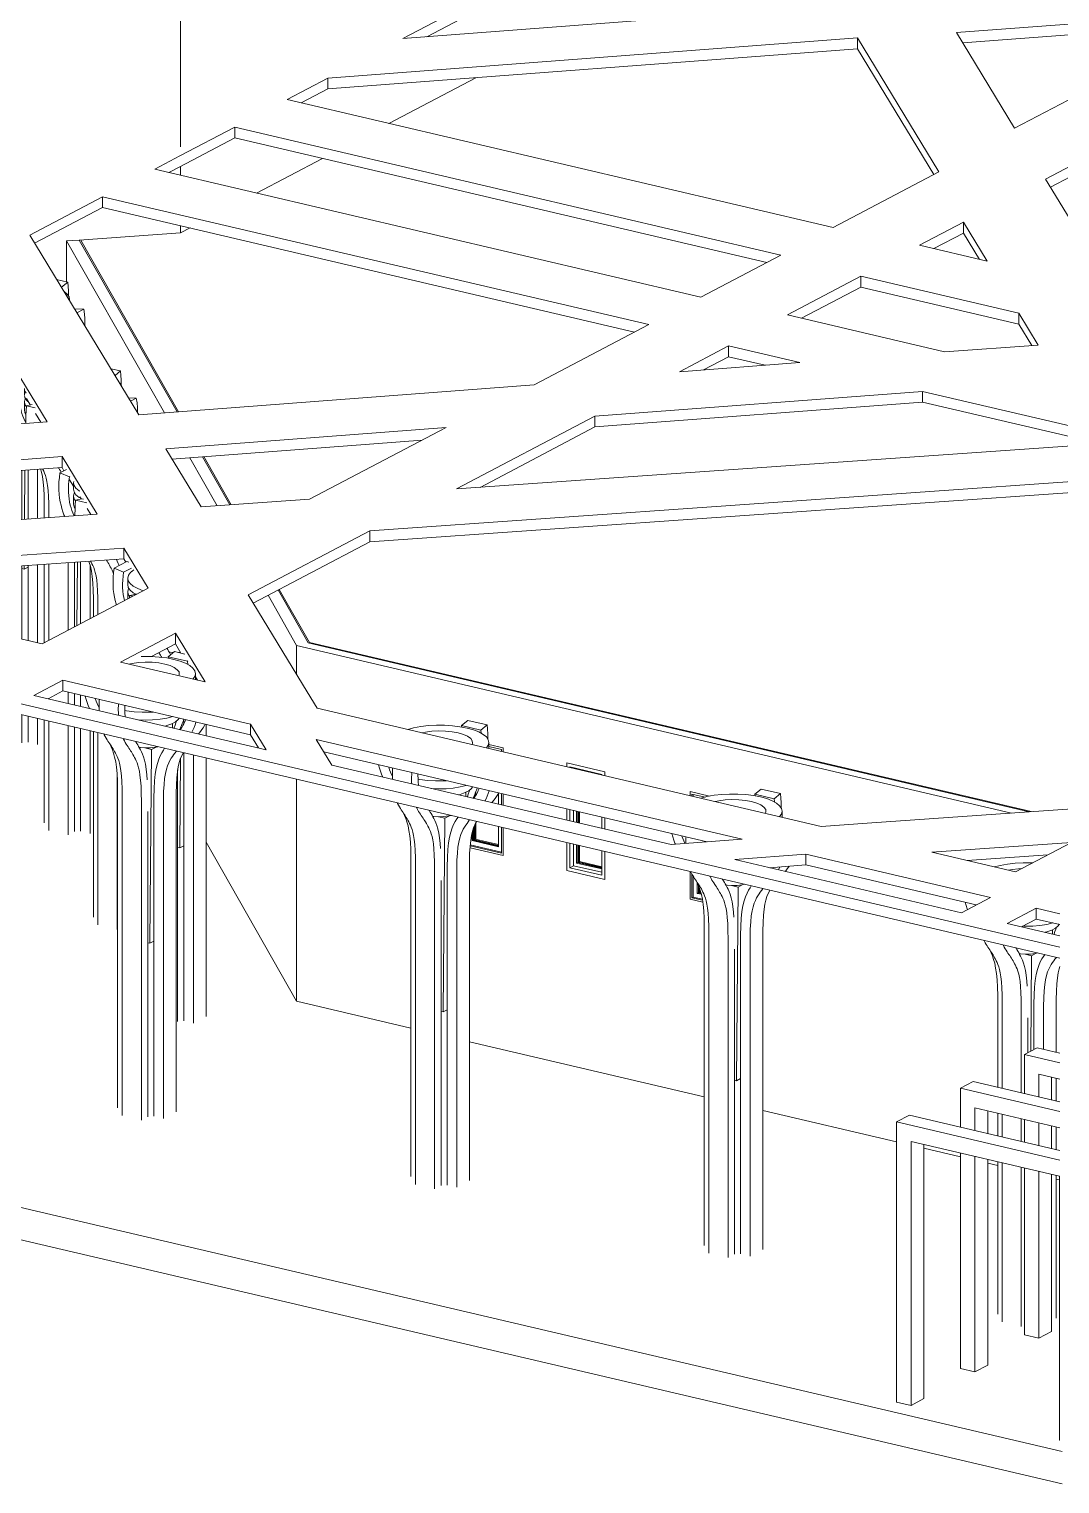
# Model space of a CAD drawing. Header units: millimetres. Extents: x -48833 to 51386, y -17441 to 31409.
# Drawn here: x 18722 to 27674, y -17422 to -4783 of the extents above; entities that cross this region are included whole.
import ezdxf

# ---------------------------------------------------------------- set-up
doc = ezdxf.new("R2010")
doc.units = ezdxf.units.MM
for name, color, linetype, lineweight in [('A-FLOR', 192, 'Continuous', 9), ('A-GENM', 13, 'Continuous', 9), ('A-GLAZ', 151, 'Continuous', 9), ('A-WALL', 113, 'Continuous', 9), ('I-WALL', 2, 'Continuous', 9)]:
    doc.layers.add(name, color=color, linetype=linetype, lineweight=lineweight)

# ---------------------------------------------------------------- blocks, each defined once
blk = doc.blocks.new('M_Fixed - wc-202019-3D 3')
at = {"layer": 'A-GLAZ'}
for p, q in [((24631, -11447), (24462, -11407)), ((24462, -11407), (24462, -11442)), ((24478, -11445), (24478, -11429)), ((24478, -11429), (24592, -11455)), ((24488, -11431), (24488, -11448)), ((24462, -12101), (24462, -12343)), ((24478, -12329), (24478, -12123)), ((24488, -12141), (24488, -12324)), ((24525, -12291), (24525, -12201)), ((24534, -12221), (24534, -12286)), ((24541, -12283), (24541, -12237)), ((24462, -12343), (24573, -12369)), ((24488, -12324), (24478, -12329)), ((24570, -12351), (24478, -12329)), ((24488, -12324), (24569, -12343)), ((24534, -12286), (24525, -12291)), ((24560, -12299), (24525, -12291)), ((24549, -12278), (24534, -12286)), ((24541, -12283), (24534, -12286)), ((24534, -12286), (24558, -12292)), ((24556, -12287), (24541, -12283)), ((24549, -12263), (24549, -12278)), ((24549, -12278), (24554, -12279))]:
    blk.add_line(p, q, dxfattribs=at)
blk = doc.blocks.new('M_Fixed - wc-V4-3D 3')
at = {"layer": 'A-GLAZ'}
for p, q in [((23391, -11156), (23391, -11191)), ((23723, -11234), (23391, -11156)), ((23417, -11192), (23697, -11258)), ((23417, -11197), (23417, -11192)), ((23451, -11200), (23451, -11205)), ((23477, -11209), (23697, -11261)), ((23477, -11211), (23477, -11209)), ((23486, -11212), (23486, -11213)), ((23492, -11214), (23492, -11213)), ((23501, -11215), (23501, -11217)), ((23723, -11269), (23723, -11234)), ((23697, -11258), (23697, -11262)), ((23391, -11558), (23391, -11655)), ((23417, -11661), (23417, -11564)), ((23451, -11572), (23451, -11669)), ((23477, -11675), (23477, -11578)), ((23486, -11580), (23486, -11678)), ((23492, -11679), (23492, -11581)), ((23501, -11584), (23501, -11681)), ((23697, -11629), (23697, -11727)), ((23723, -11733), (23723, -11636)), ((23391, -11850), (23391, -12092)), ((23417, -12069), (23417, -11856)), ((23451, -11864), (23451, -12051)), ((23477, -12028), (23477, -11870)), ((23486, -11872), (23486, -12023)), ((23492, -12020), (23492, -11874)), ((23501, -11876), (23501, -12015)), ((23697, -11922), (23697, -12134)), ((23723, -12170), (23723, -11928)), ((23391, -12092), (23723, -12170)), ((23417, -12069), (23451, -12051)), ((23697, -12134), (23417, -12069)), ((23451, -12051), (23697, -12108)), ((23477, -12028), (23486, -12023)), ((23697, -12079), (23477, -12028)), ((23486, -12023), (23501, -12015)), ((23486, -12023), (23492, -12020)), ((23486, -12023), (23697, -12073)), ((23697, -12067), (23492, -12020)), ((23501, -12015), (23697, -12061))]:
    blk.add_line(p, q, dxfattribs=at)
blk = doc.blocks.new('M_Fixed - wc-202076-3D 3')
at = {"layer": 'A-GLAZ'}
for p, q in [((22840, -11027), (22715, -10998)), ((22715, -11015), (22824, -11041)), ((22824, -11041), (22824, -11058)), ((22840, -11062), (22840, -11027)), ((22586, -11461), (22586, -11448)), ((22595, -11424), (22595, -11449)), ((22603, -11403), (22603, -11436)), ((22798, -11420), (22798, -11516)), ((22824, -11425), (22824, -11522)), ((22840, -11526), (22840, -11429)), ((22579, -11732), (22579, -11828)), ((22586, -11825), (22586, -11713)), ((22595, -11692), (22595, -11820)), ((22603, -11677), (22603, -11822)), ((22798, -11711), (22798, -11886)), ((22824, -11717), (22824, -11942)), ((22840, -11963), (22840, -11721)), ((22824, -11942), (22552, -11878)), ((22553, -11870), (22824, -11934)), ((22570, -11833), (22570, -11763)), ((22570, -11833), (22579, -11828)), ((22798, -11886), (22570, -11833)), ((22579, -11828), (22595, -11820)), ((22579, -11828), (22586, -11825)), ((22579, -11828), (22798, -11880)), ((22798, -11875), (22586, -11825)), ((22595, -11820), (22798, -11868)), ((22551, -11896), (22840, -11963))]:
    blk.add_line(p, q, dxfattribs=at)
blk = doc.blocks.new('Family1 - Family1-218933-3D 3')
at = {"layer": 'A-GENM'}
for p, q in [((21968, -4865), (24963, -3289)), ((24963, -3383), (22176, -4850)), ((25746, -4579), (21968, -4865)), ((26776, -4813), (28338, -4694)), ((28338, -4788), (26831, -4902)), ((21317, -5208), (25916, -4859)), ((25916, -4859), (26623, -6023)), ((25916, -4953), (25916, -4859)), ((27281, -5644), (26776, -4813)), ((25916, -4953), (21317, -5302)), ((26580, -6046), (25916, -4953)), ((28510, -4997), (27281, -5644)), ((20962, -5395), (21317, -5208)), ((21317, -5302), (21085, -5424)), ((21317, -5302), (21317, -5208)), ((25704, -6507), (20962, -5395)), ((27549, -6086), (28765, -5445)), ((28765, -5539), (27592, -6156)), ((20032, -5885), (20509, -5634)), ((20509, -5634), (25251, -6746)), ((20509, -5728), (20509, -5634)), ((20509, -5728), (20032, -5978)), ((25128, -6810), (20509, -5728)), ((19813, -6000), (20032, -5885)), ((24556, -7112), (19813, -6000)), ((20032, -5978), (19936, -6029)), ((26623, -6023), (25704, -6507)), ((28056, -6919), (27549, -6086)), ((18727, -6572), (19360, -6239)), ((19360, -6239), (24103, -7350)), ((19360, -6332), (19360, -6239)), ((19360, -6332), (18770, -6643)), ((23980, -7415), (19360, -6332)), ((19676, -8134), (18727, -6572)), ((26456, -6661), (26836, -6461)), ((26836, -6555), (26579, -6690)), ((26836, -6461), (27041, -6798)), ((26836, -6555), (26836, -6461)), ((26975, -6783), (26836, -6555)), ((27041, -6798), (26456, -6661)), ((25251, -6746), (24556, -7112)), ((18094, -6905), (18878, -8195)), ((25307, -7266), (25945, -6930)), ((25945, -6930), (27316, -7252)), ((25945, -7024), (25945, -6930)), ((25945, -7024), (25430, -7295)), ((27316, -7345), (25945, -7024)), ((26671, -7586), (25307, -7266)), ((27316, -7252), (27484, -7529)), ((27316, -7345), (27316, -7252)), ((24103, -7350), (23109, -7874)), ((27430, -7532), (27316, -7345)), ((24371, -7759), (24796, -7535)), ((24796, -7535), (25415, -7680)), ((24796, -7629), (24796, -7535)), ((27484, -7529), (26671, -7586)), ((5652, -7598), (27674, -12760)), ((27674, -12854), (5652, -7692)), ((25415, -7680), (24371, -7759)), ((24796, -7629), (24578, -7743)), ((25113, -7703), (24796, -7629)), ((23109, -7874), (19676, -8134)), ((23636, -8146), (26481, -7930)), ((26481, -7930), (27935, -8271)), ((26481, -8023), (26481, -7930)), ((18732, -8048), (18698, -7992)), ((26481, -8023), (23636, -8239)), ((27935, -8364), (26481, -8023)), ((18878, -8195), (15100, -8481)), ((18823, -8199), (18778, -8123)), ((22435, -8778), (23636, -8146)), ((23636, -8239), (23636, -8146)), ((19908, -8429), (22343, -8244)), ((22343, -8244), (21158, -8867)), ((23636, -8239), (22640, -8764)), ((20215, -8934), (19908, -8429)), ((22135, -8353), (19962, -8518)), ((28006, -8387), (22435, -8778)), ((14480, -8841), (19008, -8497)), ((19008, -8591), (14480, -8934)), ((19008, -8497), (19312, -8997)), ((19008, -8497), (19008, -8591)), ((19025, -8619), (19008, -8591)), ((19107, -8754), (19074, -8699)), ((21681, -9142), (28238, -8682)), ((19174, -8864), (19163, -8845)), ((28238, -8776), (21681, -9236)), ((19257, -9001), (19225, -8948)), ((21158, -8867), (20215, -8934)), ((19312, -8997), (15320, -9277)), ((20625, -9698), (21681, -9142)), ((21681, -9236), (21681, -9142)), ((16269, -9521), (19544, -9292)), ((19544, -9292), (19755, -9639)), ((19544, -9292), (19544, -9385)), ((21681, -9236), (20669, -9769)), ((19544, -9385), (16577, -9593)), ((19561, -9413), (19544, -9385)), ((18836, -10123), (16269, -9521)), ((19611, -9496), (19610, -9493)), ((19755, -9639), (18836, -10123)), ((21136, -10539), (20625, -9698)), ((19515, -10282), (19993, -10031)), ((19993, -10031), (20250, -10454)), ((19993, -10031), (19993, -10124)), ((19993, -10124), (19785, -10234)), ((20041, -10204), (19993, -10124)), ((20250, -10454), (19515, -10282)), ((18764, -10571), (19015, -10438)), ((19015, -10438), (20645, -10821)), ((19015, -10532), (19015, -10438)), ((20184, -10439), (20167, -10411)), ((20781, -11043), (18764, -10571)), ((19015, -10532), (18887, -10600)), ((20645, -10914), (19015, -10532)), ((21224, -10683), (21136, -10539)), ((25602, -11709), (21224, -10683)), ((20645, -10821), (20781, -11043)), ((20645, -10821), (20645, -10914)), ((20715, -11028), (20645, -10914)), ((21351, -11177), (21216, -10954)), ((21216, -10954), (24914, -11821)), ((24612, -11844), (21282, -11063)), ((24298, -11868), (21351, -11177)), ((28415, -11512), (26001, -11681)), ((26001, -11681), (25602, -11709)), ((24914, -11821), (24298, -11868)), ((26563, -11934), (27774, -11849)), ((27774, -11849), (27289, -12105)), ((24852, -11998), (25468, -11951)), ((26820, -12459), (24852, -11998)), ((25468, -11951), (27071, -12327)), ((25468, -12044), (25468, -11951)), ((27289, -12105), (26563, -11934)), ((27569, -11957), (26870, -12006)), ((25468, -12044), (25153, -12068)), ((26948, -12391), (25468, -12044)), ((27071, -12327), (26820, -12459)), ((27217, -12552), (27469, -12420)), ((27469, -12420), (27674, -12468)), ((27469, -12514), (27469, -12420)), ((27674, -12659), (27217, -12552)), ((27469, -12514), (27340, -12581)), ((27674, -12562), (27469, -12514))]:
    blk.add_line(p, q, dxfattribs=at)
blk = doc.blocks.new('Family8 - COLUMN-V13-3D 3')
at = {"layer": 'A-GENM'}
for p, q in [((26941, -12395), (26940, -12390)), ((27609, -12629), (27609, -12644)), ((27610, -12636), (27610, -12607)), ((27371, -12820), (27428, -12833)), ((27421, -13663), (27428, -12833)), ((27428, -12833), (27468, -12812)), ((27134, -13178), (27134, -13975)), ((27173, -13985), (27173, -13246)), ((27448, -13252), (27448, -13649)), ((27642, -13213), (27642, -13672)), ((27339, -13285), (27339, -14024)), ((27395, -13372), (27395, -13677)), ((27531, -13646), (27531, -13271)), ((27642, -13897), (27642, -14095)), ((27134, -14200), (27134, -14398)), ((27173, -14407), (27173, -14210)), ((27339, -14248), (27339, -14446)), ((27642, -14319), (27642, -14517)), ((27134, -14623), (27134, -15946)), ((27173, -16014), (27173, -14632)), ((27339, -14671), (27339, -16053)), ((27642, -14742), (27642, -15981))]:
    blk.add_line(p, q, dxfattribs=at)
for points in [[(27106, -12061, 0), (27156, -12048, 0), (27218, -12037, 0), (27285, -12029, 0), (27354, -12025, 0), (27424, -12025, 0), (27439, -12026, 0)], [(27229, -12090, 0), (27259, -12084, 0), (27315, -12077, 0), (27345, -12075, 0)], [(26852, -12369, 0), (26860, -12398, 0), (26869, -12425, 0), (26871, -12432, 0)], [(27614, -12548, 0), (27561, -12561, 0), (27501, -12571, 0), (27438, -12576, 0), (27373, -12577, 0), (27349, -12577, 0)], [(27667, -12560, 0), (27659, -12574, 0), (27637, -12593, 0), (27604, -12611, 0), (27561, -12625, 0), (27545, -12629, 0)], [(27645, -12586, 0), (27639, -12602, 0), (27631, -12623, 0), (27624, -12644, 0), (27623, -12647, 0)], [(27173, -13246, 0), (27172, -13173, 0), (27170, -13112, 0), (27167, -13060, 0), (27162, -13017, 0), (27156, -12982, 0), (27150, -12953, 0), (27143, -12929, 0), (27136, -12909, 0), (27129, -12892, 0), (27121, -12877, 0), (27114, -12863, 0), (27107, -12850, 0), (27100, -12838, 0), (27094, -12826, 0), (27087, -12815, 0), (27079, -12804, 0), (27072, -12793, 0), (27065, -12782, 0), (27057, -12771, 0), (27049, -12759, 0), (27041, -12747, 0), (27033, -12734, 0), (27025, -12720, 0), (27017, -12704, 0), (27015, -12700, 0)], [(27181, -12739, 0), (27184, -12743, 0), (27191, -12759, 0), (27199, -12773, 0), (27207, -12786, 0), (27215, -12798, 0), (27223, -12810, 0), (27231, -12821, 0), (27238, -12832, 0), (27246, -12843, 0), (27253, -12854, 0), (27260, -12865, 0), (27267, -12877, 0), (27273, -12889, 0), (27280, -12902, 0), (27287, -12916, 0), (27295, -12931, 0), (27302, -12948, 0), (27309, -12968, 0), (27316, -12992, 0), (27322, -13021, 0), (27328, -13056, 0), (27333, -13099, 0), (27336, -13151, 0), (27339, -13212, 0), (27339, -13285, 0)], [(27390, -13096, 0), (27387, -13053, 0), (27382, -13003, 0), (27375, -12962, 0), (27366, -12926, 0), (27358, -12897, 0), (27348, -12872, 0), (27340, -12853, 0), (27332, -12836, 0), (27324, -12821, 0), (27316, -12806, 0), (27308, -12793, 0), (27301, -12780, 0), (27293, -12768, 0), (27290, -12764, 0)], [(27065, -12783, 0), (27066, -12785, 0), (27077, -12809, 0), (27088, -12835, 0), (27098, -12865, 0), (27108, -12899, 0), (27116, -12940, 0), (27123, -12987, 0), (27129, -13041, 0), (27132, -13105, 0), (27134, -13178, 0)], [(27482, -12809, 0), (27460, -12814, 0), (27418, -12819, 0), (27374, -12820, 0), (27331, -12817, 0), (27320, -12815, 0)], [(27542, -12823, 0), (27531, -12839, 0), (27518, -12860, 0), (27504, -12886, 0), (27491, -12917, 0), (27479, -12954, 0), (27468, -12997, 0), (27460, -13047, 0), (27453, -13106, 0), (27450, -13173, 0), (27448, -13252, 0)], [(27531, -13271, 0), (27533, -13199, 0), (27536, -13137, 0), (27542, -13084, 0), (27549, -13041, 0), (27557, -13004, 0), (27567, -12974, 0), (27577, -12949, 0), (27588, -12928, 0), (27598, -12910, 0), (27609, -12893, 0), (27620, -12878, 0), (27630, -12864, 0), (27641, -12850, 0), (27644, -12847, 0)], [(27674, -12926, 0), (27668, -12946, 0), (27659, -12982, 0), (27652, -13026, 0), (27647, -13078, 0), (27643, -13140, 0), (27642, -13213, 0)]]:
    blk.add_polyline3d(points, dxfattribs=at)
blk = doc.blocks.new('Family8 - COLUMN-V14-3D 3')
at = {"layer": 'A-GENM'}
for p, q in [((25026, -11430), (25081, -11385)), ((25027, -11444), (25026, -11430)), ((25026, -11430), (25192, -11469)), ((25247, -11424), (25081, -11385)), ((25247, -11424), (25192, -11469)), ((25192, -11469), (25195, -11497)), ((25262, -11629), (25262, -11577)), ((24593, -11840), (24592, -11846)), ((24823, -12223), (24880, -12236)), ((24866, -13919), (24880, -12236)), ((24880, -12236), (24920, -12215)), ((24586, -12581), (24586, -15349)), ((25095, -12616), (25095, -15384)), ((24626, -15417), (24626, -12649)), ((24792, -12688), (24792, -15456)), ((24901, -12654), (24901, -15422)), ((24984, -15442), (24984, -12674)), ((24847, -12775), (24847, -15426)), ((24901, -13900), (24866, -13919)), ((24866, -13919), (24847, -13914))]:
    blk.add_line(p, q, dxfattribs=at)
for points in [[(24558, -11464, 0), (24609, -11451, 0), (24671, -11439, 0), (24737, -11432, 0), (24806, -11428, 0), (24877, -11428, 0), (24946, -11432, 0), (25012, -11441, 0), (25073, -11452, 0)], [(24681, -11493, 0), (24711, -11487, 0), (24767, -11480, 0), (24826, -11477, 0), (24885, -11478, 0), (24943, -11484, 0), (24995, -11493, 0)], [(24995, -11493, 0), (25041, -11507, 0), (25078, -11523, 0), (25104, -11542, 0), (25119, -11562, 0), (25121, -11583, 0), (25117, -11595, 0)], [(25073, -11452, 0), (25128, -11468, 0), (25175, -11486, 0), (25213, -11507, 0), (25240, -11530, 0), (25257, -11553, 0), (25262, -11578, 0), (25256, -11603, 0), (25240, -11624, 0)], [(25253, -11548, 0), (25253, -11538, 0), (25252, -11501, 0), (25250, -11463, 0), (25247, -11424, 0)], [(24304, -11772, 0), (24312, -11801, 0), (24321, -11828, 0), (24331, -11854, 0), (24335, -11865, 0)], [(24418, -11859, 0), (24417, -11856, 0), (24408, -11836, 0), (24400, -11815, 0), (24392, -11793, 0)], [(24425, -11858, 0), (24425, -11847, 0), (24426, -11809, 0), (24427, -11801, 0)], [(24626, -12649, 0), (24625, -12576, 0), (24623, -12515, 0), (24619, -12463, 0), (24614, -12420, 0), (24609, -12385, 0), (24602, -12356, 0), (24595, -12332, 0), (24588, -12312, 0), (24581, -12295, 0), (24574, -12280, 0), (24567, -12266, 0), (24560, -12253, 0), (24553, -12241, 0), (24546, -12229, 0), (24539, -12218, 0), (24532, -12207, 0), (24525, -12196, 0), (24517, -12185, 0), (24510, -12174, 0), (24502, -12162, 0), (24494, -12150, 0), (24486, -12137, 0), (24478, -12123, 0), (24470, -12107, 0), (24468, -12102, 0)], [(25229, -12086, 0), (25239, -12067, 0), (25242, -12062, 0)], [(25322, -12056, 0), (25317, -12064, 0), (25305, -12079, 0), (25293, -12094, 0), (25287, -12100, 0)], [(24518, -12186, 0), (24519, -12188, 0), (24530, -12211, 0), (24541, -12238, 0), (24551, -12267, 0), (24560, -12302, 0), (24569, -12342, 0), (24576, -12389, 0), (24581, -12444, 0), (24585, -12508, 0), (24586, -12581, 0)], [(24634, -12141, 0), (24636, -12146, 0), (24644, -12161, 0), (24652, -12176, 0), (24660, -12189, 0), (24668, -12201, 0), (24676, -12213, 0), (24683, -12224, 0), (24691, -12235, 0), (24698, -12246, 0), (24705, -12257, 0), (24712, -12268, 0), (24719, -12280, 0), (24726, -12292, 0), (24733, -12305, 0), (24740, -12319, 0), (24747, -12334, 0), (24754, -12351, 0), (24762, -12371, 0), (24768, -12395, 0), (24775, -12424, 0), (24780, -12459, 0), (24785, -12502, 0), (24789, -12554, 0), (24791, -12615, 0), (24792, -12688, 0)], [(24843, -12499, 0), (24840, -12455, 0), (24834, -12406, 0), (24827, -12364, 0), (24819, -12329, 0), (24810, -12299, 0), (24801, -12275, 0), (24792, -12255, 0), (24784, -12239, 0), (24776, -12223, 0), (24768, -12209, 0), (24761, -12196, 0), (24753, -12183, 0), (24745, -12171, 0), (24743, -12167, 0)], [(24935, -12212, 0), (24912, -12217, 0), (24870, -12222, 0), (24826, -12223, 0), (24783, -12220, 0), (24773, -12218, 0)], [(24994, -12226, 0), (24983, -12242, 0), (24970, -12263, 0), (24957, -12289, 0), (24943, -12320, 0), (24931, -12357, 0), (24921, -12400, 0), (24912, -12450, 0), (24906, -12509, 0), (24902, -12576, 0), (24901, -12654, 0)], [(24984, -12674, 0), (24985, -12601, 0), (24989, -12539, 0), (24994, -12487, 0), (25001, -12443, 0), (25010, -12407, 0), (25019, -12377, 0), (25029, -12352, 0), (25040, -12331, 0), (25051, -12313, 0), (25062, -12296, 0), (25072, -12281, 0), (25083, -12267, 0), (25093, -12253, 0), (25096, -12249, 0)], [(25156, -12263, 0), (25151, -12272, 0), (25140, -12293, 0), (25130, -12319, 0), (25120, -12349, 0), (25112, -12385, 0), (25105, -12429, 0), (25099, -12481, 0), (25096, -12543, 0), (25095, -12616, 0)]]:
    blk.add_polyline3d(points, dxfattribs=at)
blk = doc.blocks.new('Family8 - COLUMN-V15-3D 3')
at = {"layer": 'A-GENM'}
for p, q in [((22478, -10833), (22533, -10788)), ((22480, -10847), (22478, -10833)), ((22478, -10833), (22645, -10872)), ((22699, -10827), (22533, -10788)), ((22699, -10827), (22645, -10872)), ((22645, -10872), (22647, -10900)), ((22715, -11032), (22715, -10979)), ((22514, -11435), (22514, -11450)), ((22515, -11441), (22515, -11413)), ((22276, -11625), (22333, -11639)), ((22333, -11639), (22373, -11617)), ((22319, -13321), (22333, -11639)), ((22038, -11984), (22038, -14752)), ((22078, -14820), (22078, -12052)), ((22244, -12090), (22244, -14858)), ((22353, -12057), (22353, -14825)), ((22436, -14845), (22436, -12077)), ((22547, -12018), (22547, -14786)), ((22300, -12178), (22300, -14829)), ((22319, -13321), (22300, -13317)), ((22353, -13303), (22319, -13321))]:
    blk.add_line(p, q, dxfattribs=at)
for points in [[(22010, -10867, 0), (22061, -10854, 0), (22123, -10842, 0), (22190, -10834, 0), (22259, -10831, 0), (22329, -10831, 0), (22398, -10835, 0), (22464, -10843, 0), (22526, -10855, 0)], [(22526, -10855, 0), (22581, -10871, 0), (22628, -10889, 0), (22665, -10910, 0), (22693, -10932, 0), (22709, -10956, 0), (22715, -10981, 0), (22708, -11005, 0), (22693, -11027, 0)], [(22706, -10951, 0), (22706, -10941, 0), (22705, -10904, 0), (22703, -10866, 0), (22699, -10827, 0)], [(22134, -10896, 0), (22164, -10890, 0), (22220, -10883, 0), (22278, -10880, 0), (22338, -10881, 0), (22395, -10887, 0), (22448, -10896, 0)], [(22448, -10896, 0), (22494, -10910, 0), (22530, -10926, 0), (22557, -10945, 0), (22571, -10965, 0), (22574, -10986, 0), (22570, -10998, 0)], [(21757, -11175, 0), (21765, -11203, 0), (21773, -11231, 0), (21783, -11257, 0), (21793, -11281, 0)], [(21878, -11277, 0), (21869, -11259, 0), (21860, -11239, 0), (21852, -11218, 0), (21845, -11196, 0)], [(21879, -11301, 0), (21878, -11286, 0), (21878, -11250, 0), (21879, -11212, 0), (21879, -11203, 0)], [(22045, -11242, 0), (22045, -11251, 0), (22044, -11289, 0), (22044, -11325, 0), (22045, -11340, 0)], [(22104, -11354, 0), (22104, -11350, 0), (22101, -11323, 0), (22100, -11295, 0), (22099, -11263, 0), (22099, -11255, 0)], [(22346, -11313, 0), (22321, -11314, 0), (22251, -11314, 0), (22182, -11310, 0), (22115, -11301, 0), (22100, -11299, 0)], [(22519, -11354, 0), (22466, -11367, 0), (22406, -11376, 0), (22343, -11382, 0), (22278, -11383, 0), (22219, -11381, 0)], [(22572, -11365, 0), (22564, -11379, 0), (22542, -11399, 0), (22509, -11416, 0), (22466, -11431, 0), (22450, -11435, 0)], [(22550, -11391, 0), (22544, -11407, 0), (22536, -11428, 0), (22529, -11450, 0), (22528, -11453, 0)], [(22579, -11465, 0), (22585, -11450, 0), (22592, -11431, 0), (22599, -11413, 0), (22606, -11394, 0), (22614, -11376, 0)], [(22630, -11380, 0), (22623, -11398, 0), (22615, -11416, 0), (22606, -11431, 0), (22596, -11446, 0), (22586, -11460, 0), (22582, -11466, 0)], [(22681, -11489, 0), (22692, -11470, 0), (22701, -11448, 0), (22710, -11425, 0), (22718, -11400, 0)], [(22799, -11419, 0), (22792, -11431, 0), (22781, -11450, 0), (22769, -11466, 0), (22757, -11482, 0), (22745, -11497, 0), (22740, -11503, 0)], [(22078, -12052, 0), (22077, -11979, 0), (22075, -11918, 0), (22071, -11866, 0), (22067, -11823, 0), (22061, -11788, 0), (22055, -11759, 0), (22048, -11735, 0), (22041, -11715, 0), (22034, -11698, 0), (22026, -11683, 0), (22019, -11669, 0), (22012, -11656, 0), (22005, -11644, 0), (21998, -11632, 0), (21992, -11621, 0), (21984, -11610, 0), (21977, -11599, 0), (21970, -11588, 0), (21962, -11577, 0), (21954, -11565, 0), (21946, -11553, 0), (21938, -11540, 0), (21930, -11525, 0), (21922, -11510, 0), (21920, -11505, 0)], [(21970, -11589, 0), (21971, -11591, 0), (21982, -11614, 0), (21993, -11640, 0), (22003, -11670, 0), (22013, -11705, 0), (22021, -11745, 0), (22028, -11792, 0), (22034, -11847, 0), (22037, -11911, 0), (22038, -11984, 0)], [(22086, -11544, 0), (22089, -11549, 0), (22096, -11564, 0), (22104, -11579, 0), (22112, -11592, 0), (22120, -11604, 0), (22128, -11616, 0), (22136, -11627, 0), (22143, -11638, 0), (22151, -11649, 0), (22158, -11660, 0), (22165, -11671, 0), (22172, -11683, 0), (22178, -11695, 0), (22185, -11708, 0), (22192, -11722, 0), (22200, -11737, 0), (22207, -11754, 0), (22214, -11774, 0), (22221, -11798, 0), (22227, -11827, 0), (22233, -11862, 0), (22238, -11905, 0), (22241, -11957, 0), (22244, -12018, 0), (22244, -12090, 0)], [(22295, -11902, 0), (22292, -11858, 0), (22286, -11809, 0), (22280, -11767, 0), (22271, -11732, 0), (22263, -11702, 0), (22253, -11678, 0), (22245, -11658, 0), (22237, -11642, 0), (22229, -11626, 0), (22221, -11612, 0), (22213, -11598, 0), (22205, -11586, 0), (22198, -11573, 0), (22195, -11570, 0)], [(22387, -11615, 0), (22365, -11619, 0), (22323, -11624, 0), (22279, -11625, 0), (22236, -11622, 0), (22225, -11621, 0)], [(22447, -11628, 0), (22436, -11645, 0), (22423, -11666, 0), (22409, -11692, 0), (22396, -11723, 0), (22384, -11760, 0), (22373, -11803, 0), (22365, -11853, 0), (22358, -11911, 0), (22355, -11979, 0), (22353, -12057, 0)], [(22436, -12077, 0), (22438, -12004, 0), (22441, -11942, 0), (22446, -11890, 0), (22454, -11846, 0), (22462, -11810, 0), (22471, -11780, 0), (22482, -11755, 0), (22492, -11734, 0), (22503, -11715, 0), (22514, -11699, 0), (22525, -11684, 0), (22535, -11670, 0), (22545, -11656, 0), (22549, -11652, 0)], [(22609, -11666, 0), (22603, -11675, 0), (22593, -11696, 0), (22582, -11721, 0), (22573, -11752, 0), (22564, -11788, 0), (22557, -11832, 0), (22552, -11884, 0), (22548, -11946, 0), (22547, -12018, 0)]]:
    blk.add_polyline3d(points, dxfattribs=at)
blk = doc.blocks.new('Family8 - COLUMN-V16-3D 3')
at = {"layer": 'A-GENM'}
for p, q in [((19931, -10236), (19986, -10191)), ((19932, -10249), (19931, -10236)), ((19931, -10236), (20097, -10275)), ((20074, -10212), (19986, -10191)), ((20101, -10271), (20097, -10275)), ((20097, -10275), (20100, -10303)), ((20167, -10435), (20167, -10382)), ((19967, -10837), (19966, -10852)), ((19968, -10844), (19968, -10816)), ((19728, -11028), (19785, -11042)), ((19771, -12724), (19785, -11042)), ((19785, -11042), (19825, -11020)), ((19491, -11387), (19491, -14155)), ((19531, -14222), (19531, -11454)), ((19697, -11493), (19697, -14261)), ((19806, -11460), (19806, -14228)), ((19889, -14248), (19889, -11480)), ((20000, -11421), (20000, -14189)), ((19752, -11581), (19752, -14232)), ((19771, -12724), (19752, -12720)), ((19806, -12706), (19771, -12724))]:
    blk.add_line(p, q, dxfattribs=at)
for points in [[(19695, -10234, 0), (19711, -10233, 0), (19781, -10234, 0), (19851, -10238, 0), (19917, -10246, 0), (19978, -10258, 0)], [(19586, -10299, 0), (19616, -10293, 0), (19672, -10285, 0), (19731, -10282, 0), (19790, -10284, 0), (19848, -10289, 0), (19900, -10299, 0)], [(19900, -10299, 0), (19946, -10312, 0), (19983, -10329, 0), (20009, -10348, 0), (20024, -10368, 0), (20026, -10389, 0), (20022, -10401, 0)], [(19978, -10258, 0), (20033, -10274, 0), (20080, -10292, 0), (20118, -10313, 0), (20145, -10335, 0), (20162, -10359, 0), (20167, -10384, 0), (20161, -10408, 0), (20145, -10430, 0)], [(19209, -10578, 0), (19217, -10606, 0), (19226, -10634, 0), (19236, -10660, 0), (19246, -10684, 0)], [(19331, -10680, 0), (19322, -10662, 0), (19313, -10642, 0), (19305, -10621, 0), (19297, -10599, 0)], [(19331, -10704, 0), (19331, -10689, 0), (19330, -10653, 0), (19331, -10615, 0), (19332, -10606, 0)], [(19498, -10645, 0), (19497, -10654, 0), (19496, -10692, 0), (19497, -10728, 0), (19497, -10743, 0)], [(19557, -10757, 0), (19556, -10753, 0), (19554, -10726, 0), (19552, -10697, 0), (19552, -10666, 0), (19552, -10658, 0)], [(19799, -10716, 0), (19773, -10717, 0), (19703, -10717, 0), (19634, -10713, 0), (19568, -10704, 0), (19552, -10702, 0)], [(19971, -10756, 0), (19918, -10770, 0), (19859, -10779, 0), (19795, -10785, 0), (19730, -10786, 0), (19671, -10784, 0)], [(20024, -10768, 0), (20016, -10782, 0), (19994, -10802, 0), (19961, -10819, 0), (19919, -10834, 0), (19903, -10838, 0)], [(20003, -10794, 0), (19997, -10810, 0), (19989, -10831, 0), (19981, -10853, 0), (19980, -10856, 0)], [(20032, -10868, 0), (20038, -10852, 0), (20045, -10834, 0), (20052, -10815, 0), (20059, -10797, 0), (20066, -10778, 0)], [(20083, -10783, 0), (20075, -10801, 0), (20067, -10818, 0), (20058, -10834, 0), (20049, -10849, 0), (20039, -10863, 0), (20035, -10869, 0)], [(20134, -10892, 0), (20144, -10873, 0), (20154, -10851, 0), (20163, -10828, 0), (20170, -10803, 0)], [(20251, -10822, 0), (20244, -10834, 0), (20233, -10852, 0), (20222, -10869, 0), (20210, -10885, 0), (20198, -10899, 0), (20192, -10906, 0)], [(19531, -11454, 0), (19530, -11382, 0), (19528, -11320, 0), (19524, -11269, 0), (19519, -11226, 0), (19514, -11190, 0), (19507, -11161, 0), (19500, -11138, 0), (19493, -11118, 0), (19486, -11101, 0), (19479, -11086, 0), (19472, -11072, 0), (19465, -11059, 0), (19458, -11046, 0), (19451, -11035, 0), (19444, -11024, 0), (19437, -11013, 0), (19430, -11002, 0), (19422, -10991, 0), (19415, -10980, 0), (19407, -10968, 0), (19399, -10956, 0), (19391, -10942, 0), (19383, -10928, 0), (19375, -10913, 0), (19373, -10908, 0)], [(19423, -10992, 0), (19424, -10994, 0), (19435, -11017, 0), (19446, -11043, 0), (19456, -11073, 0), (19465, -11108, 0), (19474, -11148, 0), (19481, -11195, 0), (19486, -11250, 0), (19490, -11314, 0), (19491, -11387, 0)], [(19539, -10947, 0), (19541, -10952, 0), (19549, -10967, 0), (19557, -10981, 0), (19565, -10995, 0), (19573, -11007, 0), (19581, -11019, 0), (19588, -11030, 0), (19596, -11041, 0), (19603, -11052, 0), (19610, -11063, 0), (19617, -11074, 0), (19624, -11085, 0), (19631, -11098, 0), (19638, -11111, 0), (19645, -11125, 0), (19652, -11140, 0), (19659, -11157, 0), (19667, -11177, 0), (19673, -11200, 0), (19680, -11229, 0), (19685, -11265, 0), (19690, -11308, 0), (19694, -11359, 0), (19696, -11421, 0), (19697, -11493, 0)], [(19748, -11304, 0), (19745, -11261, 0), (19739, -11212, 0), (19732, -11170, 0), (19724, -11135, 0), (19715, -11105, 0), (19706, -11081, 0), (19697, -11061, 0), (19689, -11045, 0), (19681, -11029, 0), (19673, -11015, 0), (19666, -11001, 0), (19658, -10989, 0), (19650, -10976, 0), (19648, -10972, 0)], [(19839, -11018, 0), (19817, -11022, 0), (19775, -11027, 0), (19731, -11028, 0), (19688, -11025, 0), (19678, -11024, 0)], [(19899, -11031, 0), (19888, -11047, 0), (19875, -11069, 0), (19861, -11095, 0), (19848, -11126, 0), (19836, -11163, 0), (19826, -11206, 0), (19817, -11256, 0), (19811, -11314, 0), (19807, -11382, 0), (19806, -11460, 0)], [(19889, -11480, 0), (19890, -11407, 0), (19894, -11345, 0), (19899, -11293, 0), (19906, -11249, 0), (19914, -11213, 0), (19924, -11183, 0), (19934, -11158, 0), (19945, -11136, 0), (19956, -11118, 0), (19967, -11102, 0), (19977, -11087, 0), (19988, -11072, 0), (19998, -11059, 0), (20001, -11055, 0)], [(20061, -11069, 0), (20056, -11078, 0), (20045, -11099, 0), (20035, -11124, 0), (20025, -11154, 0), (20017, -11191, 0), (20010, -11235, 0), (20004, -11287, 0), (20001, -11349, 0), (20000, -11421, 0)]]:
    blk.add_polyline3d(points, dxfattribs=at)
blk = doc.blocks.new('Family8 - COLUMN-V22-3D 3')
at = {"layer": 'A-GENM'}
for p, q in [((19571, -9407), (19461, -9466)), ((19542, -9501), (19461, -9466)), ((19542, -9501), (19611, -9465)), ((19571, -9407), (19588, -9415)), ((19578, -9553), (19578, -9609)), ((19578, -9669), (19578, -9733)), ((19595, -9724), (19597, -9704)), ((19597, -9704), (19652, -9691)), ((19597, -9704), (19622, -9709)), ((19655, -9692), (19652, -9691)), ((20167, -10416), (20168, -10412)), ((20040, -10862), (20040, -10846)), ((20066, -10780), (20066, -10821)), ((20260, -10824), (20260, -10921)), ((20031, -11895), (20038, -11117)), ((20066, -11070), (20066, -13399)), ((20149, -13419), (20149, -11090)), ((20260, -11116), (20260, -13360)), ((20012, -11219), (20012, -13403)), ((20066, -11877), (20031, -11895)), ((20031, -11895), (20012, -11891))]:
    blk.add_line(p, q, dxfattribs=at)
for points in [[(19461, -9466, 0), (19455, -9505, 0), (19452, -9543, 0), (19451, -9580, 0), (19451, -9616, 0), (19453, -9651, 0), (19457, -9685, 0), (19463, -9717, 0), (19469, -9748, 0), (19477, -9777, 0), (19479, -9784, 0)], [(19551, -9746, 0), (19545, -9721, 0), (19540, -9694, 0), (19537, -9665, 0), (19534, -9635, 0), (19534, -9603, 0), (19535, -9571, 0), (19538, -9536, 0), (19542, -9501, 0)], [(19712, -9662, 0), (19665, -9644, 0), (19627, -9623, 0), (19599, -9600, 0), (19583, -9576, 0), (19578, -9552, 0), (19584, -9527, 0), (19602, -9503, 0), (19631, -9481, 0)], [(19578, -9608, 0), (19583, -9633, 0), (19599, -9657, 0), (19627, -9679, 0), (19648, -9692, 0)], [(19595, -9712, 0), (19583, -9692, 0), (19578, -9668, 0), (19584, -9643, 0), (19586, -9639, 0)], [(19848, -10201, 0), (19856, -10212, 0), (19863, -10223, 0), (19870, -10234, 0), (19875, -10241, 0)], [(19951, -10219, 0), (19949, -10215, 0), (19941, -10200, 0), (19933, -10186, 0), (19926, -10172, 0), (19920, -10163, 0)], [(19977, -10199, 0), (19948, -10196, 0), (19938, -10195, 0)], [(20038, -10198, 0), (20035, -10198, 0), (20018, -10199, 0)]]:
    blk.add_polyline3d(points, dxfattribs=at)
blk = doc.blocks.new('Family8 - COLUMN-V23-3D 3')
at = {"layer": 'A-GENM'}
for p, q in [((19047, -8608), (18990, -8637)), ((19072, -8673), (18990, -8637)), ((19072, -8673), (19075, -8671)), ((19107, -8725), (19107, -8781)), ((19107, -8841), (19107, -8911)), ((19126, -8875), (19181, -8863)), ((19126, -8875), (19223, -8898)), ((19194, -8866), (19181, -8863)), ((19280, -9729), (19280, -9889)), ((19320, -9868), (19320, -9797)), ((19280, -10886), (19280, -12497)), ((19320, -12565), (19320, -10896)), ((19486, -11251), (19486, -12604))]:
    blk.add_line(p, q, dxfattribs=at)
for points in [[(18990, -8637, 0), (18985, -8677, 0), (18981, -8715, 0), (18980, -8752, 0), (18981, -8788, 0), (18983, -8823, 0), (18987, -8857, 0), (18992, -8889, 0), (18999, -8920, 0), (19007, -8949, 0), (19015, -8977, 0), (19025, -9003, 0), (19031, -9016, 0)], [(19114, -9011, 0), (19111, -9005, 0), (19102, -8985, 0), (19094, -8964, 0), (19087, -8942, 0), (19080, -8918, 0), (19074, -8892, 0), (19070, -8865, 0), (19066, -8837, 0), (19064, -8807, 0), (19063, -8775, 0), (19064, -8742, 0), (19067, -8708, 0), (19072, -8673, 0)], [(19162, -8798, 0), (19156, -8795, 0), (19129, -8772, 0), (19112, -8748, 0), (19107, -8724, 0), (19109, -8712, 0)], [(19107, -8780, 0), (19112, -8804, 0), (19129, -8828, 0), (19156, -8851, 0), (19170, -8859, 0)], [(19125, -8883, 0), (19112, -8864, 0), (19107, -8839, 0), (19114, -8815, 0), (19116, -8811, 0)], [(19120, -8947, 0), (19112, -8934, 0), (19107, -8910, 0)], [(19120, -9011, 0), (19120, -8996, 0), (19121, -8958, 0), (19123, -8918, 0), (19126, -8875, 0)], [(19242, -9406, 0), (19245, -9416, 0), (19255, -9450, 0), (19263, -9491, 0), (19270, -9538, 0), (19276, -9593, 0), (19279, -9656, 0), (19280, -9729, 0)], [(19320, -9797, 0), (19319, -9725, 0), (19317, -9663, 0), (19313, -9612, 0), (19309, -9569, 0), (19303, -9533, 0), (19297, -9504, 0), (19290, -9480, 0), (19283, -9461, 0), (19276, -9444, 0), (19268, -9429, 0), (19261, -9415, 0), (19256, -9405, 0)], [(19394, -9396, 0), (19400, -9405, 0), (19407, -9417, 0), (19413, -9428, 0), (19420, -9440, 0), (19427, -9453, 0), (19434, -9467, 0), (19442, -9483, 0), (19449, -9499, 0), (19454, -9514, 0)], [(19503, -9443, 0), (19495, -9424, 0), (19487, -9404, 0), (19480, -9390, 0)]]:
    blk.add_polyline3d(points, dxfattribs=at)
blk = doc.blocks.new('Family8 - COLUMN-V24-3D 3')
at = {"layer": 'A-GENM'}
for p, q in [((18141, -7028), (18108, -7045)), ((18158, -7067), (18108, -7045)), ((19059, -6980), (18961, -6957)), ((19002, -7025), (19004, -7025)), ((19059, -6980), (19004, -7025)), ((19004, -7025), (19005, -7029)), ((18225, -7133), (18225, -7189)), ((19074, -7144), (19074, -7133)), ((18225, -7248), (18225, -7319)), ((18244, -7283), (18283, -7274)), ((18244, -7283), (18304, -7297)), ((19116, -7213), (19197, -7216)), ((19137, -7247), (19197, -7216)), ((18398, -8137), (18398, -8231)), ((18438, -8228), (18438, -8205)), ((18604, -8192), (18604, -8214)), ((18398, -8637), (18398, -9061)), ((18438, -9058), (18438, -8634)), ((18604, -8621), (18604, -9047)), ((18659, -8617), (18659, -9043)), ((18682, -9041), (18685, -8615)), ((18713, -8613), (18713, -9039)), ((18796, -9033), (18796, -8607)), ((18398, -9466), (18398, -10020)), ((18438, -10030), (18438, -9463)), ((18604, -9451), (18604, -10069)), ((18659, -9447), (18659, -10082)), ((18678, -9475), (18659, -9470)), ((18678, -9475), (18679, -9446)), ((18713, -9456), (18678, -9475)), ((18713, -9444), (18713, -10094)), ((18796, -10114), (18796, -9438)), ((18398, -10371), (18398, -10485)), ((18438, -10464), (18438, -10380)), ((18398, -10680), (18398, -10905)), ((18438, -10973), (18438, -10689)), ((18604, -10728), (18604, -11012)), ((18659, -10741), (18659, -10982)), ((18713, -10753), (18713, -10978)), ((18796, -10998), (18796, -10773))]:
    blk.add_line(p, q, dxfattribs=at)
for points in [[(18108, -7045, 0), (18102, -7084, 0), (18099, -7122, 0), (18098, -7160, 0), (18098, -7196, 0), (18101, -7231, 0), (18104, -7264, 0), (18110, -7296, 0), (18116, -7327, 0), (18124, -7357, 0), (18133, -7384, 0), (18143, -7410, 0), (18153, -7435, 0), (18165, -7459, 0), (18176, -7481, 0), (18188, -7502, 0), (18200, -7522, 0), (18212, -7542, 0), (18224, -7560, 0), (18236, -7578, 0), (18247, -7596, 0), (18258, -7613, 0), (18268, -7630, 0), (18269, -7632, 0)], [(19026, -7063, 0), (19053, -7086, 0), (19069, -7109, 0), (19074, -7134, 0), (19074, -7141, 0)], [(19065, -7104, 0), (19065, -7094, 0), (19065, -7057, 0), (19062, -7019, 0), (19059, -6980, 0)], [(18238, -7431, 0), (18229, -7412, 0), (18220, -7392, 0), (18212, -7371, 0), (18204, -7349, 0), (18198, -7325, 0), (18192, -7300, 0), (18187, -7273, 0), (18184, -7244, 0), (18182, -7214, 0), (18181, -7183, 0), (18182, -7150, 0), (18182, -7144, 0)], [(18243, -7291, 0), (18230, -7271, 0), (18225, -7247, 0), (18231, -7223, 0)], [(18237, -7355, 0), (18230, -7342, 0), (18225, -7317, 0)], [(18438, -8205, 0), (18437, -8132, 0), (18435, -8071, 0), (18431, -8019, 0), (18426, -7976, 0), (18421, -7941, 0), (18414, -7912, 0), (18408, -7888, 0), (18400, -7868, 0), (18393, -7851, 0), (18386, -7836, 0), (18379, -7822, 0), (18372, -7809, 0), (18365, -7797, 0), (18358, -7785, 0), (18351, -7774, 0), (18344, -7763, 0), (18337, -7752, 0), (18329, -7741, 0), (18322, -7730, 0), (18314, -7718, 0), (18306, -7706, 0), (18298, -7693, 0), (18290, -7679, 0), (18282, -7663, 0), (18275, -7646, 0), (18268, -7628, 0), (18261, -7607, 0), (18255, -7585, 0), (18250, -7560, 0), (18245, -7533, 0), (18242, -7504, 0), (18239, -7473, 0), (18238, -7439, 0), (18237, -7403, 0), (18238, -7365, 0), (18240, -7325, 0), (18244, -7283, 0)], [(19197, -7216, 0), (19203, -7258, 0), (19206, -7297, 0), (19207, -7335, 0), (19207, -7362, 0)], [(18405, -7512, 0), (18408, -7543, 0), (18412, -7572, 0), (18416, -7599, 0), (18421, -7624, 0), (18427, -7646, 0), (18434, -7667, 0), (18441, -7685, 0), (18448, -7702, 0), (18456, -7717, 0), (18464, -7732, 0), (18472, -7745, 0), (18480, -7757, 0), (18488, -7769, 0), (18495, -7780, 0), (18503, -7791, 0), (18510, -7802, 0), (18517, -7813, 0), (18524, -7824, 0), (18531, -7836, 0), (18538, -7848, 0), (18545, -7861, 0), (18552, -7875, 0), (18556, -7884, 0)], [(18330, -7742, 0), (18331, -7744, 0), (18342, -7767, 0), (18353, -7794, 0), (18363, -7823, 0), (18372, -7858, 0), (18381, -7898, 0), (18388, -7946, 0), (18393, -8000, 0), (18397, -8064, 0), (18398, -8137, 0)]]:
    blk.add_polyline3d(points, dxfattribs=at)
blk = doc.blocks.new('Family8 - COLUMN-V25-3D 3')
at = {"layer": 'A-GENM'}
for p, q in [((18606, -7795), (18564, -7817)), ((18630, -7846), (18564, -7817)), ((19515, -7753), (19432, -7733)), ((19515, -7753), (19468, -7792)), ((18681, -7905), (18681, -7961)), ((18681, -8021), (18681, -8091)), ((18700, -8055), (18749, -8044)), ((18700, -8055), (18775, -8073)), ((19586, -7986), (19653, -7988)), ((19603, -8015), (19653, -7988)), ((18854, -8909), (18854, -9029)), ((18894, -9026), (18894, -8977)), ((18854, -9434), (18854, -10113)), ((18894, -10093), (18894, -9431)), ((19060, -9419), (19060, -10005)), ((19116, -9415), (19116, -9976)), ((19137, -9965), (19141, -9414)), ((19169, -9412), (19169, -9948)), ((19252, -9904), (19252, -9441)), ((18894, -10601), (18894, -10596)), ((19060, -10543), (19060, -10640)), ((19116, -10556), (19116, -10653)), ((19169, -10568), (19169, -10666)), ((18854, -10786), (18854, -11677)), ((18894, -11745), (18894, -10796)), ((19060, -10835), (19060, -11784)), ((19116, -10848), (19116, -11755)), ((19169, -10860), (19169, -11751)), ((19252, -11770), (19252, -10880))]:
    blk.add_line(p, q, dxfattribs=at)
for points in [[(18564, -7817, 0), (18558, -7857, 0), (18555, -7895, 0), (18554, -7932, 0), (18555, -7968, 0), (18557, -8003, 0), (18561, -8037, 0), (18566, -8069, 0), (18573, -8100, 0), (18580, -8129, 0), (18589, -8157, 0), (18599, -8183, 0), (18610, -8208, 0), (18613, -8215, 0)], [(19522, -7877, 0), (19522, -7866, 0), (19521, -7829, 0), (19519, -7791, 0), (19515, -7753, 0)], [(18694, -8203, 0), (18685, -8185, 0), (18676, -8165, 0), (18668, -8144, 0), (18660, -8122, 0), (18654, -8098, 0), (18648, -8073, 0), (18643, -8045, 0), (18640, -8017, 0), (18638, -7987, 0), (18637, -7955, 0), (18638, -7922, 0), (18640, -7897, 0)], [(18697, -7946, 0), (18686, -7928, 0), (18685, -7924, 0)], [(19509, -7858, 0), (19509, -7858, 0), (19525, -7882, 0), (19528, -7889, 0)], [(18681, -7966, 0), (18686, -7984, 0), (18703, -8008, 0), (18712, -8017, 0)], [(18699, -8064, 0), (18686, -8044, 0), (18681, -8019, 0), (18687, -7995, 0), (18690, -7991, 0)], [(18694, -8209, 0), (18694, -8176, 0), (18694, -8138, 0), (18697, -8098, 0), (18700, -8055, 0)], [(19653, -7988, 0), (19659, -8030, 0), (19662, -8070, 0), (19663, -8108, 0), (19663, -8114, 0)], [(18694, -8127, 0), (18686, -8114, 0), (18681, -8090, 0)], [(18978, -8593, 0), (18980, -8597, 0), (18987, -8608, 0), (18994, -8620, 0), (19000, -8632, 0)], [(18822, -8604, 0), (18829, -8631, 0), (18837, -8671, 0), (18844, -8718, 0), (18850, -8773, 0), (18853, -8836, 0), (18854, -8909, 0)], [(18894, -8977, 0), (18893, -8905, 0), (18891, -8843, 0), (18887, -8792, 0), (18883, -8749, 0), (18877, -8713, 0), (18871, -8684, 0), (18864, -8660, 0), (18857, -8641, 0), (18849, -8624, 0), (18842, -8609, 0), (18839, -8603, 0)]]:
    blk.add_polyline3d(points, dxfattribs=at)
blk = doc.blocks.new('elman - elman-246418-3D 3')
at = {"layer": 'A-GENM'}
for p, q in [((27477, -13634), (27366, -13692)), ((27477, -13634), (27674, -13680)), ((27674, -13764), (27366, -13692)), ((27366, -13692), (27366, -14030)), ((27491, -14059), (27491, -13862)), ((27491, -13862), (27674, -13905)), ((27602, -13888), (27602, -14085)), ((26922, -13926), (26811, -13984)), ((27674, -14186), (26811, -13984)), ((26811, -13984), (26811, -14322)), ((26922, -13926), (27674, -14102)), ((26936, -14351), (26936, -14154)), ((26936, -14154), (27674, -14327)), ((26367, -14218), (26256, -14276)), ((27674, -14609), (26256, -14276)), ((26256, -14276), (26256, -16711)), ((26367, -14218), (27674, -14524)), ((27047, -14180), (27047, -14377)), ((27366, -14255), (27366, -14452)), ((27491, -14481), (27491, -14284)), ((27602, -14310), (27602, -14507)), ((26381, -16740), (26381, -14446)), ((26381, -14446), (27671, -14749)), ((26492, -14472), (26492, -16681)), ((26811, -14547), (26811, -16418)), ((26936, -16448), (26936, -14576)), ((27047, -14602), (27047, -16389)), ((27366, -14677), (27366, -16126)), ((27491, -16155), (27491, -14706)), ((27602, -14732), (27602, -16097)), ((27671, -14749), (27671, -17042)), ((27366, -16126), (27491, -16155)), ((27602, -16097), (27491, -16155)), ((26811, -16418), (26936, -16448)), ((27047, -16389), (26936, -16448)), ((26492, -16681), (26381, -16740)), ((26256, -16711), (26381, -16740)), ((27671, -17042), (27674, -17043))]:
    blk.add_line(p, q, dxfattribs=at)

msp = doc.modelspace()

# ---------------------------------------------------------------- linework, layer by layer
at = {"layer": 'A-FLOR'}
for p, q in [((-48833, 798), (27694, -17141)), ((27694, -17422), (-48833, 517)), ((22601, -5205), (21845, -5602)), ((21269, -5906), (20696, -6207)), ((20038, -6554), (19158, -6615)), ((20120, -6510), (20038, -6554)), ((19158, -6615), (20007, -8109)), ((20228, -8498), (20465, -8916)), ((20885, -9655), (21146, -10114)), ((21146, -10114), (27408, -11582)), ((22038, -13461), (21045, -13228)), ((24586, -14058), (22547, -13580)), ((26256, -14449), (25095, -14177)), ((26811, -14579), (26492, -14504)), ((27134, -14655), (27047, -14635)), ((27671, -14781), (27642, -14774))]:
    msp.add_line(p, q, dxfattribs=at)
at = {"layer": 'A-WALL'}
for p, q in [((20038, -5805), (20038, -2261)), ((20038, -6053), (20038, -5976)), ((20038, -6554), (20038, -6491))]:
    msp.add_line(p, q, dxfattribs=at)
at = {"layer": 'I-WALL'}
for p, q in [((19158, -6615), (19048, -6623)), ((19897, -8117), (19048, -6623)), ((19048, -6623), (19048, -6978)), ((19170, -6615), (20018, -8108)), ((20355, -8924), (20118, -8506)), ((20239, -8497), (20477, -8915)), ((21045, -10138), (20797, -9701)), ((20894, -9650), (21157, -10112)), ((21045, -10389), (21045, -10138)), ((27253, -11593), (21045, -10138)), ((21157, -10112), (27425, -11581)), ((22715, -10998), (22840, -11027)), ((22840, -11027), (22840, -11062)), ((23391, -11191), (23391, -11156)), ((23391, -11156), (23723, -11234)), ((23723, -11234), (23723, -11269)), ((21045, -13228), (21045, -11300)), ((22840, -11429), (22840, -11526)), ((24462, -11442), (24462, -11407)), ((24462, -11407), (24631, -11447)), ((23391, -11655), (23391, -11558)), ((22840, -11721), (22840, -11963)), ((23723, -11636), (23723, -11733)), ((20260, -11845), (21045, -13228)), ((23391, -12092), (23391, -11850)), ((22840, -11963), (22551, -11896)), ((23723, -11928), (23723, -12170)), ((23723, -12170), (23391, -12092)), ((24462, -12343), (24462, -12101)), ((24573, -12369), (24462, -12343))]:
    msp.add_line(p, q, dxfattribs=at)

# ---------------------------------------------------------------- block references
at = {"layer": 'A-GENM'}
for name in ['Family1 - Family1-218933-3D 3', 'Family8 - COLUMN-V24-3D 3', 'Family8 - COLUMN-V25-3D 3', 'Family8 - COLUMN-V23-3D 3', 'Family8 - COLUMN-V22-3D 3', 'Family8 - COLUMN-V16-3D 3', 'Family8 - COLUMN-V15-3D 3', 'Family8 - COLUMN-V14-3D 3', 'Family8 - COLUMN-V13-3D 3', 'elman - elman-246418-3D 3']:
    msp.add_blockref(name, (0, 0), dxfattribs=at)
at = {"layer": 'A-GLAZ'}
for name in ['M_Fixed - wc-202076-3D 3', 'M_Fixed - wc-V4-3D 3', 'M_Fixed - wc-202019-3D 3']:
    msp.add_blockref(name, (0, 0), dxfattribs=at)

doc.saveas('drawing.dxf')
